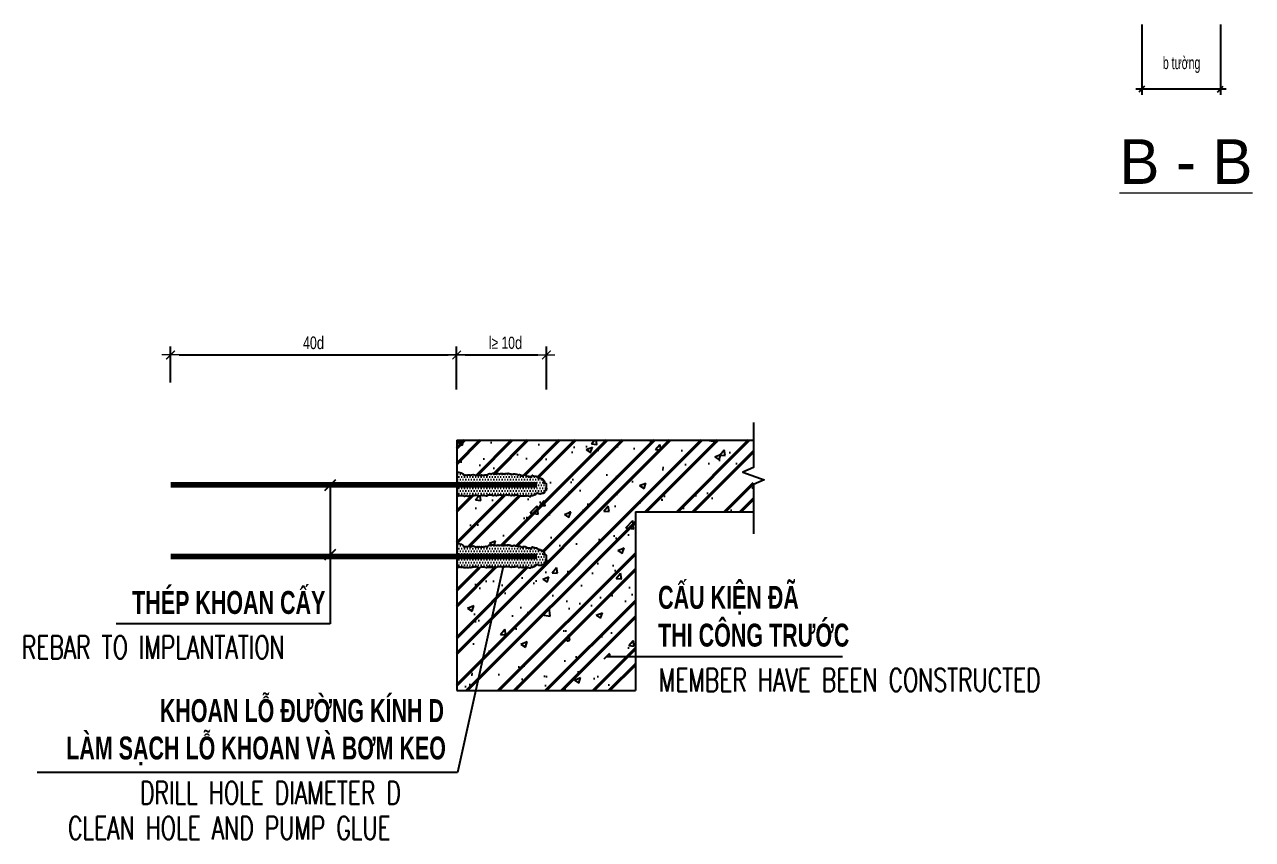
# Model space of a CAD drawing. Header units: millimetres. Extents: x 408913 to 1237273, y -191467 to -86666.
# Drawn here: x 764017 to 785431, y -170064 to -155850 of the extents above; entities that cross this region are included whole.
import ezdxf
from ezdxf.enums import TextEntityAlignment as Align

# ---------------------------------------------------------------- set-up
doc = ezdxf.new("R2010")
doc.units = ezdxf.units.MM
doc.header["$LTSCALE"] = 35
doc.header["$PDMODE"] = 3
for name, color, linetype in [('3', 2, 'Continuous'), ('9', 9, 'Continuous'), ('BORDER', 3, 'Continuous'), ('DIM', 1, 'Continuous'), ('THEP', 4, 'Continuous')]:
    doc.layers.add(name, color=color, linetype=linetype)
for name, color, linetype, lineweight in [('5', 5, 'Continuous', 40), ('NDC_S_DIM', 1, 'Continuous', 9), ('NDC_S_ENG TEXT', 2, 'Continuous', 9), ('NDC_S_REBAR', 4, 'Continuous', 35), ('NDC_S_VN TEXT', 7, 'Continuous', 9)]:
    doc.layers.add(name, color=color, linetype=linetype, lineweight=lineweight)
doc.styles.add('Arial', font='arial.ttf', dxfattribs={"width": 0.6})
doc.styles.add('AUDIT_D_180319155038-0', font='', dxfattribs={"width": 0.95})
doc.styles.add('AVANTH', font='')
doc.styles.add('NDC_DIM', font='', dxfattribs={"width": 0.75})
doc.styles.add('NDC_ROMANS', font='romans.shx', dxfattribs={"width": 0.8})
doc.styles.get('AUDIT_D_180319155038-0').set_extended_font_data('.VnAvantH')
doc.styles.get('AVANTH').set_extended_font_data('.VnAvantH', bold=True)
doc.styles.get('NDC_DIM').set_extended_font_data('Dotum')
doc.dimstyles.new('1-25', dxfattribs={"dimtxt": 220, "dimasz": 100, "dimexe": 100, "dimexo": 0, "dimgap": 80, "dimtad": 1, "dimdec": 0, "dimlfac": 0.25, "dimzin": 9, "dimdsep": 46, "dimtxsty": 'Arial', "dimblk": 'OBLIQUE', "dimcen": 100, "dimdle": 100, "dimclrd": 8, "dimclre": 8, "dimclrt": 3, "dimadec": 0, "dimazin": 0, "dimtfac": 1, "dimtdec": 0, "dimtofl": 0, "dimtmove": 2, "dimatfit": 3, "dimldrblk": 'OBLIQUE', "dimfxl": 1, "dimtolj": 1, "dimtzin": 9, "dimarcsym": 0})
doc.dimstyles.new('NDC_dim_100', dxfattribs={"dimscale": 100, "dimtxt": 2.2, "dimasz": 1.5, "dimexe": 1.5, "dimexo": 2.5, "dimgap": 1, "dimtad": 1, "dimdec": 0, "dimzin": 0, "dimdsep": 46, "dimtxsty": 'NDC_DIM', "dimblk": 'DIMMARK', "dimcen": 0.09, "dimdle": 1.2, "dimclrd": 1, "dimclre": 1, "dimclrt": 3, "dimadec": 0, "dimazin": 0, "dimtfac": 1, "dimtdec": 0, "dimtix": 1, "dimtofl": 0, "dimtmove": 0, "dimatfit": 3, "dimfxl": 6, "dimfxlon": 1, "dimtolj": 1, "dimtzin": 0, "dimarcsym": 0})

# ---------------------------------------------------------------- blocks, each defined once
blk = doc.blocks.new('_Oblique')
at = {"color": 0, "linetype": 'ByBlock', "lineweight": -2}
blk.add_line((-0.5, -0.5), (0.5, 0.5), dxfattribs=at)
blk = doc.blocks.new('*D558')
at = {"layer": '9', "color": 8, "linetype": 'ByBlock', "lineweight": -2, "transparency": 16777216}
for p, q in [((783500, -155850), (783500, -157077)), ((784872, -155850), (784872, -157077)), ((784972, -156977), (783400, -156977))]:
    blk.add_line(p, q, dxfattribs=at)
at = {"layer": 'DEFPOINTS', "color": 0, "linetype": 'ByBlock', "transparency": 16777216}
for p in [(783500, -155850), (784872, -155850), (783500, -156977)]:
    blk.add_point(p, dxfattribs=at)
at = {"layer": '9', "color": 8, "linetype": 'ByBlock', "lineweight": -2, "transparency": 16777216, "xscale": 100, "yscale": 100, "zscale": 100, "rotation": 180}
blk.add_blockref('_Oblique', (783500, -156977), dxfattribs=at)
at = {"layer": '9', "color": 8, "linetype": 'ByBlock', "lineweight": -2, "transparency": 16777216, "xscale": 100, "yscale": 100, "zscale": 100}
blk.add_blockref('_Oblique', (784872, -156977), dxfattribs=at)
at = {"layer": '9', "color": 3, "linetype": 'ByBlock', "transparency": 16777216, "insert": (784196, -156551), "char_height": 220, "attachment_point": 5, "style": 'Arial'}
blk.add_mtext('\\A1;b {\\f.VnArial|b0|i0|c0|p34;t\xadêng}', dxfattribs=at)
blk = doc.blocks.new('DIMMARK')
at = {"layer": 'NDC_S_DIM', "color": 1}
blk.add_line((-1.5, 0), (1, 0), dxfattribs=at)
at = {"layer": 'NDC_S_DIM', "color": 2, "const_width": 0.15}
blk.add_lwpolyline([(-0.5, -0.5), (0.5, 0.5)], dxfattribs=at)
blk = doc.blocks.new('*D582')
at = {"layer": 'DEFPOINTS', "color": 0, "transparency": 16777216}
for p in [(771553, -161614), (766563, -162342), (771553, -162342)]:
    blk.add_point(p, dxfattribs=at)
at = {"layer": 'DIM', "color": 1, "lineweight": -2, "transparency": 16777216}
for p, q in [((766563, -162092), (766563, -161464)), ((766713, -161614), (771403, -161614)), ((771553, -162092), (771553, -161464))]:
    blk.add_line(p, q, dxfattribs=at)
at = {"layer": 'DIM', "color": 1, "lineweight": -2, "transparency": 16777216, "xscale": 150, "yscale": 150, "zscale": 150, "rotation": 180}
blk.add_blockref('DIMMARK', (766563, -161614), dxfattribs=at)
at = {"layer": 'DIM', "color": 1, "lineweight": -2, "transparency": 16777216, "xscale": 150, "yscale": 150, "zscale": 150}
blk.add_blockref('DIMMARK', (771553, -161614), dxfattribs=at)
at = {"layer": 'DIM', "color": 3, "transparency": 16777216, "insert": (769058, -161403), "char_height": 220, "attachment_point": 5, "style": 'NDC_DIM'}
blk.add_mtext('\\A1;40{\\f.VnArial|b0|i0|c0|p34;d}', dxfattribs=at)
blk = doc.blocks.new('*D583')
at = {"layer": 'DEFPOINTS', "color": 0, "transparency": 16777216}
for p in [(773118, -161614), (771553, -162618), (773118, -162618)]:
    blk.add_point(p, dxfattribs=at)
at = {"layer": 'DIM', "color": 1, "lineweight": -2, "transparency": 16777216}
for p, q in [((771553, -162214), (771553, -161464)), ((771703, -161614), (772968, -161614)), ((773118, -162214), (773118, -161464))]:
    blk.add_line(p, q, dxfattribs=at)
at = {"layer": 'DIM', "color": 1, "lineweight": -2, "transparency": 16777216, "xscale": 150, "yscale": 150, "zscale": 150, "rotation": 180}
blk.add_blockref('DIMMARK', (771553, -161614), dxfattribs=at)
at = {"layer": 'DIM', "color": 1, "lineweight": -2, "transparency": 16777216, "xscale": 150, "yscale": 150, "zscale": 150}
blk.add_blockref('DIMMARK', (773118, -161614), dxfattribs=at)
at = {"layer": 'DIM', "color": 3, "transparency": 16777216, "insert": (772405, -161402), "char_height": 220, "attachment_point": 5, "style": 'NDC_DIM'}
blk.add_mtext('\\A1;l{\\fSymbol|b0|i0|c2|p18;\\H0.9583x;³ 10\\f.VnArial|b0|i0|c0|p34;\\H1.044x;d}', dxfattribs=at)

msp = doc.modelspace()

# ---------------------------------------------------------------- hatches: boundary and pattern name
at = {"layer": '5', "linetype": 'ByBlock'}
h = msp.add_hatch(dxfattribs=at)
h.set_pattern_fill('ANSI32', color=256, scale=1559.516644, style=0)
h.set_pattern_definition([(45, (73951.3, 153134.5), (-413.5293, 413.5293), []), (45, (74227, 153134.5), (-413.5293, 413.5293), [])])
h.paths.add_polyline_path([(771553.3, -163102.4), (771553.3, -163655.7, -0.2799351), (771692.4, -163716.8, -0.5205671), (771738.5, -163716.8, -0.5205671), (771793.9, -163716.8, -0.5205671), (771803.1, -163716.8, -0.5205671), (771876.9, -163716.8, -0.5205671), (771904.6, -163716.8, -0.5205671), (771941.5, -163716.8, -0.5205671), (771969.1, -163716.8, -0.5205671), (772006, -163716.8, -0.5205671), (772033.7, -163716.8, -0.5205671), (772089.1, -163716.8, -0.5205671), (772153.6, -163689.2, -0.5205671), (772162.9, -163689.2, -0.5205671), (772209, -163689.2, -0.5205671), (772227.4, -163689.2, -0.5205671), (772245.9, -163689.2, -0.5205671), (772255.1, -163689.2, -0.5205671), (772292, -163689.2, -0.5205671), (772310.4, -163689.2, -0.5205671), (772338.1, -163689.2, -0.5205671), (772365.8, -163689.2, -0.5205671), (772375, -163689.2, -0.5205671), (772393.5, -163689.2, -0.5205671), (772430.4, -163689.2, -0.5205671), (772476.5, -163689.2, -0.5205671), (772494.9, -163689.2, -0.5205671), (772504.2, -163698.4, -0.5205671), (772513.4, -163698.4, -0.5205671), (772531.8, -163698.4, -0.5205671), (772577.9, -163698.4, -0.5205671), (772596.4, -163698.4, -0.5205671), (772624.1, -163707.6, -0.5205671), (772633.3, -163707.6, -0.5205671), (772688.6, -163726, -0.541068), (772780.9, -163734.7, -0.5205671), (772808.6, -163734.7, -0.5205671), (772827, -163734.7, -0.5205671), (772836.2, -163743.9, -0.42992), (772845.5, -163750.8, -0.7031344), (772923.9, -163727.2, -0.1348937), (772928.5, -163731, -0.5205671), (772956.1, -163740.2, -0.5205671), (772965.4, -163749.4, -0.5205671), (772974.6, -163758.7, -0.5205671), (773002.3, -163767.9, -0.5205671), (773029.9, -163767.9, -0.5205671), (773039.2, -163777.1, -0.5205671), (773057.6, -163786.3, -0.5205671), (773057.6, -163795.5, -0.5205671), (773066.8, -163804.7, -0.5205671), (773076.1, -163804.7, -0.5205671), (773076.1, -163814, -0.4289972), (773080.9, -163846.2, -0.3995829), (773103.7, -163850.8, -0.5205671), (773112.9, -163860, -0.5205671), (773112.9, -163878.5, -0.5205671), (773112.9, -163887.7, -0.5205671), (773112.9, -163906.1, -0.5205671), (773112.9, -163924.6, -0.5205671), (773112.9, -163933.8, -0.4707306), (773115, -163959.7, -0.3365124), (773112.9, -163966.2, -2.0876706), (773104.5, -163968.6, -0.0254026), (773103.7, -163968.5, -0.5205671), (773085.3, -163987, -0.5205671), (773085.3, -163996.2, -0.5205671), (773085.3, -164005.4, -0.5205671), (773076.1, -164014.6, -0.5205671), (773076.1, -164023.8, -0.5205671), (773066.8, -164023.8, -0.5205671), (773048.4, -164023.8, -0.5205671), (773039.2, -164023.8, -0.5205671), (772974.6, -164023.8, -0.5205671), (772965.4, -164023.8, -0.5205671), (772937.7, -164023.8, -0.397651), (772910, -164057.4, -0.5205671), (772891.6, -164057.4, -0.5205671), (772882.3, -164066.6, -0.5205671), (772854.7, -164066.6, -0.5205671), (772790.1, -164066.6, -0.5205671), (772780.9, -164066.6, -0.5205671), (772753.2, -164066.6, -0.5205671), (772716.3, -164066.6, -0.5205671), (772670.2, -164066.6, -0.5390163), (772614.8, -164056.1, -0.5205671), (772605.6, -164056.1, -0.5205671), (772596.4, -164056.1, -0.5205671), (772577.9, -164056.1, -0.5205671), (772531.8, -164056.1, -0.5205671), (772476.5, -164056.1, -0.5205671), (772448.8, -164056.1, -0.5205671), (772430.4, -164056.1, -0.5205671), (772402.7, -164056.1, -0.5205671), (772365.8, -164056.1, -0.5205671), (772328.9, -164056.1, -0.5205671), (772319.7, -164056.1, -0.5205671), (772301.2, -164056.1, -0.5205671), (772273.5, -164056.1, -0.5205671), (772218.2, -164056.1, -0.5205671), (772162.9, -164056.1, -0.5205671), (772144.4, -164056.1, -0.5205671), (772126, -164056.1, -0.5205671), (772116.7, -164056.1, -0.5205671), (772107.5, -164056.1, -0.5365123), (772033.7, -164057.1, -0.5205671), (771987.6, -164057.1, -0.5205671), (771904.6, -164057.1, -0.5205671), (771867.7, -164057.1, -0.5205671), (771840, -164066.3, -0.5205671), (771821.6, -164066.3, -0.5205671), (771775.4, -164066.3, -0.5205671), (771720.1, -164066.3, -0.5205671), (771664.7, -164066.3, -0.5205671), (771646.3, -164066.3, -0.5205671), (771618.6, -164066.3, -0.5205671), (771609.4, -164066.3, -0.5205671), (771600.2, -164066.3, -0.5205671), (771563.3, -164066.3, -0.1201706), (771553.3, -164075.1), (771553.3, -164903.3, -0.2799351), (771692.4, -164964.4, -0.5205671), (771738.5, -164964.4, -0.5205671), (771793.9, -164964.4, -0.5205671), (771803.1, -164964.4, -0.5205671), (771876.9, -164964.4, -0.5205671), (771904.6, -164964.4, -0.5205671), (771941.5, -164964.4, -0.5205671), (771969.1, -164964.4, -0.5205671), (772006, -164964.4, -0.5205671), (772033.7, -164964.4, -0.5205671), (772089.1, -164964.4, -0.5205671), (772153.6, -164936.8, -0.5205671), (772162.9, -164936.8, -0.5205671), (772209, -164936.8, -0.5205671), (772227.4, -164936.8, -0.5205671), (772245.9, -164936.8, -0.5205671), (772255.1, -164936.8, -0.5205671), (772292, -164936.8, -0.5205671), (772310.4, -164936.8, -0.5205671), (772338.1, -164936.8, -0.5205671), (772365.8, -164936.8, -0.5205671), (772375, -164936.8, -0.5205671), (772393.5, -164936.8, -0.5205671), (772430.4, -164936.8, -0.5205671), (772476.5, -164936.8, -0.5205671), (772494.9, -164936.8, -0.520567), (772504.2, -164946, -0.5205671), (772513.4, -164946, -0.5205671), (772531.8, -164946, -0.5205671), (772577.9, -164946, -0.5205671), (772596.4, -164946, -0.5205671), (772624.1, -164955.2, -0.5205671), (772633.3, -164955.2, -0.5205671), (772688.6, -164973.7, -0.541068), (772780.9, -164982.3, -0.5205671), (772808.6, -164982.3, -0.5205671), (772827, -164982.3, -0.5205671), (772836.2, -164991.5, -0.42992), (772845.5, -164998.4, -0.7031344), (772923.9, -164974.8, -0.1348937), (772928.5, -164978.6, -0.5205671), (772956.1, -164987.8, -0.5205671), (772965.4, -164997.1, -0.5205671), (772974.6, -165006.3, -0.5205671), (773002.3, -165015.5, -0.5205671), (773029.9, -165015.5, -0.5205671), (773039.2, -165024.7, -0.5205671), (773057.6, -165033.9, -0.5205671), (773057.6, -165043.1, -0.5205671), (773066.8, -165052.4, -0.5205671), (773076.1, -165052.4, -0.5205671), (773076.1, -165061.6, -0.4289972), (773080.9, -165093.8, -0.3995829), (773103.7, -165098.4, -0.5205671), (773112.9, -165107.7, -0.5205671), (773112.9, -165126.1, -0.5205671), (773112.9, -165135.3, -0.5205671), (773112.9, -165153.7, -0.5205671), (773112.9, -165172.2, -0.5205671), (773112.9, -165181.4, -0.4707306), (773115, -165207.3, -0.3365124), (773112.9, -165213.8, -2.0876706), (773104.5, -165216.2, -0.0254026), (773103.7, -165216.1, -0.5205671), (773085.3, -165234.6, -0.5205671), (773085.3, -165243.8, -0.5205671), (773085.3, -165253, -0.5205671), (773076.1, -165262.2, -0.5205671), (773076.1, -165271.4, -0.5205671), (773066.8, -165271.4, -0.5205671), (773048.4, -165271.4, -0.5205671), (773039.2, -165271.4, -0.5205671), (772974.6, -165271.4, -0.5205671), (772965.4, -165271.4, -0.5205671), (772937.7, -165271.4, -0.397651), (772910, -165305, -0.5205671), (772891.6, -165305, -0.5205671), (772882.3, -165314.2, -0.5205671), (772854.7, -165314.2, -0.5205671), (772790.1, -165314.2, -0.5205671), (772780.9, -165314.2, -0.5205671), (772753.2, -165314.2, -0.5205671), (772716.3, -165314.2, -0.5205671), (772670.2, -165314.2, -0.5390163), (772614.8, -165303.7, -0.5205671), (772605.6, -165303.7, -0.5205671), (772596.4, -165303.7, -0.5205671), (772577.9, -165303.7, -0.5205671), (772531.8, -165303.7, -0.5205671), (772476.5, -165303.7, -0.5205671), (772448.8, -165303.7, -0.5205671), (772430.4, -165303.7, -0.5205671), (772402.7, -165303.7, -0.5205671), (772365.8, -165303.7, -0.5205671), (772328.9, -165303.7, -0.5205671), (772319.7, -165303.7, -0.5205671), (772301.2, -165303.7, -0.5205671), (772273.5, -165303.7, -0.5205671), (772218.2, -165303.7, -0.5205671), (772162.9, -165303.7, -0.5205671), (772144.4, -165303.7, -0.5205671), (772126, -165303.7, -0.5205671), (772116.7, -165303.7, -0.5205671), (772107.5, -165303.7, -0.5365123), (772033.7, -165304.7, -0.5205671), (771987.6, -165304.7, -0.5205671), (771904.6, -165304.7, -0.5205671), (771867.7, -165304.7, -0.5205671), (771840, -165313.9, -0.5205671), (771821.6, -165313.9, -0.5205671), (771775.4, -165313.9, -0.5205671), (771720.1, -165313.9, -0.5205671), (771664.7, -165313.9, -0.5205671), (771646.3, -165313.9, -0.5205671), (771618.6, -165313.9, -0.5205671), (771609.4, -165313.9, -0.5205671), (771600.2, -165313.9, -0.5205671), (771563.3, -165313.9, -0.1201706), (771553.3, -165322.7), (771553.3, -165909.5), (771553.3, -167469), (774672.3, -167469), (774672.3, -164350), (776730.9, -164350), (776730.9, -163726.2), (776546.2, -163659), (776730.9, -163578.8), (776730.9, -163102.4)])
at = {"layer": '9', "linetype": 'ByBlock'}
h = msp.add_hatch(dxfattribs=at)
h.set_pattern_fill('AR-CONC', color=256, scale=155.951664, style=0)
h.set_pattern_definition([(50, (73951.3, 153134.5), (1118.5792, -97.863), [116.9637, -1286.6012]), (355, (73951.3, 153134.5), (-216.385, 1173.0562), [93.571, -1029.281]), (100.4514, (74044.5, 153126.3), (902.195, 1075.1924), [99.4039, -1093.4428]), (46.1842, (73951.3, 153446.4), (1664.3802, -258.1297), [175.4456, -1929.902]), (96.6356, (74090, 153424.9), (1457.622, 1519.153), [149.106, -1640.164]), (351.1842, (73951.3, 153446.4), (1457.621, 1519.154), [140.3565, -1543.9215]), (21, (74107.3, 153368.4), (930.8865, -627.8909), [116.9637, -1286.6012]), (326, (74107.3, 153368.4), (379.4543, 1130.8836), [93.571, -1029.281]), (71.4514, (74184.8, 153316.1), (1310.3412, 502.9917), [99.4039, -1093.4428]), (37.5, (73951.3, 153134.5), (18.9635, 519.1535), [0, -1016.80485, 0, -1044.87615, 0, -1033.1798]), (7.5, (73951.3, 153134.5), (410.26132, 615.09163), [0, -595.73536, 0, -993.4121, 0, -393.77795]), (327.5, (73603.53, 153134.5), (832.50497, -35.1747), [0, -389.87916, 0, -1216.423, 0, -1614.0997]), (317.5, (73447.6, 153134.5), (909.48854, 156.1154), [0, -506.8429, 0, -807.8296, 0, -1146.2447])])
h.paths.add_polyline_path([(771553.3, -163102.4), (771553.3, -163655.7, -0.2799351), (771692.4, -163716.8, -0.5205671), (771738.5, -163716.8, -0.5205671), (771793.9, -163716.8, -0.5205671), (771803.1, -163716.8, -0.5205671), (771876.9, -163716.8, -0.5205671), (771904.6, -163716.8, -0.5205671), (771941.5, -163716.8, -0.5205671), (771969.1, -163716.8, -0.5205671), (772006, -163716.8, -0.5205671), (772033.7, -163716.8, -0.5205671), (772089.1, -163716.8, -0.5205671), (772153.6, -163689.2, -0.5205671), (772162.9, -163689.2, -0.5205671), (772209, -163689.2, -0.5205671), (772227.4, -163689.2, -0.5205671), (772245.9, -163689.2, -0.5205671), (772255.1, -163689.2, -0.5205671), (772292, -163689.2, -0.5205671), (772310.4, -163689.2, -0.5205671), (772338.1, -163689.2, -0.5205671), (772365.8, -163689.2, -0.5205671), (772375, -163689.2, -0.5205671), (772393.5, -163689.2, -0.5205671), (772430.4, -163689.2, -0.5205671), (772476.5, -163689.2, -0.5205671), (772494.9, -163689.2, -0.5205671), (772504.2, -163698.4, -0.5205671), (772513.4, -163698.4, -0.5205671), (772531.8, -163698.4, -0.5205671), (772577.9, -163698.4, -0.5205671), (772596.4, -163698.4, -0.5205671), (772624.1, -163707.6, -0.5205671), (772633.3, -163707.6, -0.5205671), (772688.6, -163726, -0.541068), (772780.9, -163734.7, -0.5205671), (772808.6, -163734.7, -0.5205671), (772827, -163734.7, -0.5205671), (772836.2, -163743.9, -0.42992), (772845.5, -163750.8, -0.7031344), (772923.9, -163727.2, -0.1348937), (772928.5, -163731, -0.5205671), (772956.1, -163740.2, -0.5205671), (772965.4, -163749.4, -0.5205671), (772974.6, -163758.7, -0.5205671), (773002.3, -163767.9, -0.5205671), (773029.9, -163767.9, -0.5205671), (773039.2, -163777.1, -0.5205671), (773057.6, -163786.3, -0.5205671), (773057.6, -163795.5, -0.5205671), (773066.8, -163804.7, -0.5205671), (773076.1, -163804.7, -0.5205671), (773076.1, -163814, -0.4289972), (773080.9, -163846.2, -0.3995829), (773103.7, -163850.8, -0.5205671), (773112.9, -163860, -0.5205671), (773112.9, -163878.5, -0.5205671), (773112.9, -163887.7, -0.5205671), (773112.9, -163906.1, -0.5205671), (773112.9, -163924.6, -0.5205671), (773112.9, -163933.8, -0.4707306), (773115, -163959.7, -0.3365124), (773112.9, -163966.2, -2.0876706), (773104.5, -163968.6, -0.0254026), (773103.7, -163968.5, -0.5205671), (773085.3, -163987, -0.5205671), (773085.3, -163996.2, -0.5205671), (773085.3, -164005.4, -0.5205671), (773076.1, -164014.6, -0.5205671), (773076.1, -164023.8, -0.5205671), (773066.8, -164023.8, -0.5205671), (773048.4, -164023.8, -0.5205671), (773039.2, -164023.8, -0.5205671), (772974.6, -164023.8, -0.5205671), (772965.4, -164023.8, -0.5205671), (772937.7, -164023.8, -0.397651), (772910, -164057.4, -0.5205671), (772891.6, -164057.4, -0.5205671), (772882.3, -164066.6, -0.5205671), (772854.7, -164066.6, -0.5205671), (772790.1, -164066.6, -0.5205671), (772780.9, -164066.6, -0.5205671), (772753.2, -164066.6, -0.5205671), (772716.3, -164066.6, -0.5205671), (772670.2, -164066.6, -0.5390163), (772614.8, -164056.1, -0.5205671), (772605.6, -164056.1, -0.5205671), (772596.4, -164056.1, -0.5205671), (772577.9, -164056.1, -0.5205671), (772531.8, -164056.1, -0.5205671), (772476.5, -164056.1, -0.5205671), (772448.8, -164056.1, -0.5205671), (772430.4, -164056.1, -0.5205671), (772402.7, -164056.1, -0.5205671), (772365.8, -164056.1, -0.5205671), (772328.9, -164056.1, -0.5205671), (772319.7, -164056.1, -0.5205671), (772301.2, -164056.1, -0.5205671), (772273.5, -164056.1, -0.5205671), (772218.2, -164056.1, -0.5205671), (772162.9, -164056.1, -0.5205671), (772144.4, -164056.1, -0.5205671), (772126, -164056.1, -0.5205671), (772116.7, -164056.1, -0.5205671), (772107.5, -164056.1, -0.5365123), (772033.7, -164057.1, -0.5205671), (771987.6, -164057.1, -0.5205671), (771904.6, -164057.1, -0.5205671), (771867.7, -164057.1, -0.5205671), (771840, -164066.3, -0.5205671), (771821.6, -164066.3, -0.5205671), (771775.4, -164066.3, -0.5205671), (771720.1, -164066.3, -0.5205671), (771664.7, -164066.3, -0.5205671), (771646.3, -164066.3, -0.5205671), (771618.6, -164066.3, -0.5205671), (771609.4, -164066.3, -0.5205671), (771600.2, -164066.3, -0.5205671), (771563.3, -164066.3, -0.1201706), (771553.3, -164075.1), (771553.3, -164903.3, -0.2799351), (771692.4, -164964.4, -0.5205671), (771738.5, -164964.4, -0.5205671), (771793.9, -164964.4, -0.5205671), (771803.1, -164964.4, -0.5205671), (771876.9, -164964.4, -0.5205671), (771904.6, -164964.4, -0.5205671), (771941.5, -164964.4, -0.5205671), (771969.1, -164964.4, -0.5205671), (772006, -164964.4, -0.5205671), (772033.7, -164964.4, -0.5205671), (772089.1, -164964.4, -0.5205671), (772153.6, -164936.8, -0.5205671), (772162.9, -164936.8, -0.5205671), (772209, -164936.8, -0.5205671), (772227.4, -164936.8, -0.5205671), (772245.9, -164936.8, -0.5205671), (772255.1, -164936.8, -0.5205671), (772292, -164936.8, -0.5205671), (772310.4, -164936.8, -0.5205671), (772338.1, -164936.8, -0.5205671), (772365.8, -164936.8, -0.5205671), (772375, -164936.8, -0.5205671), (772393.5, -164936.8, -0.5205671), (772430.4, -164936.8, -0.5205671), (772476.5, -164936.8, -0.5205671), (772494.9, -164936.8, -0.520567), (772504.2, -164946, -0.5205671), (772513.4, -164946, -0.5205671), (772531.8, -164946, -0.5205671), (772577.9, -164946, -0.5205671), (772596.4, -164946, -0.5205671), (772624.1, -164955.2, -0.5205671), (772633.3, -164955.2, -0.5205671), (772688.6, -164973.7, -0.541068), (772780.9, -164982.3, -0.5205671), (772808.6, -164982.3, -0.5205671), (772827, -164982.3, -0.5205671), (772836.2, -164991.5, -0.42992), (772845.5, -164998.4, -0.7031344), (772923.9, -164974.8, -0.1348937), (772928.5, -164978.6, -0.5205671), (772956.1, -164987.8, -0.5205671), (772965.4, -164997.1, -0.5205671), (772974.6, -165006.3, -0.5205671), (773002.3, -165015.5, -0.5205671), (773029.9, -165015.5, -0.5205671), (773039.2, -165024.7, -0.5205671), (773057.6, -165033.9, -0.5205671), (773057.6, -165043.1, -0.5205671), (773066.8, -165052.4, -0.5205671), (773076.1, -165052.4, -0.5205671), (773076.1, -165061.6, -0.4289972), (773080.9, -165093.8, -0.3995829), (773103.7, -165098.4, -0.5205671), (773112.9, -165107.7, -0.5205671), (773112.9, -165126.1, -0.5205671), (773112.9, -165135.3, -0.5205671), (773112.9, -165153.7, -0.5205671), (773112.9, -165172.2, -0.5205671), (773112.9, -165181.4, -0.4707306), (773115, -165207.3, -0.3365124), (773112.9, -165213.8, -2.0876706), (773104.5, -165216.2, -0.0254026), (773103.7, -165216.1, -0.5205671), (773085.3, -165234.6, -0.5205671), (773085.3, -165243.8, -0.5205671), (773085.3, -165253, -0.5205671), (773076.1, -165262.2, -0.5205671), (773076.1, -165271.4, -0.5205671), (773066.8, -165271.4, -0.5205671), (773048.4, -165271.4, -0.5205671), (773039.2, -165271.4, -0.5205671), (772974.6, -165271.4, -0.5205671), (772965.4, -165271.4, -0.5205671), (772937.7, -165271.4, -0.397651), (772910, -165305, -0.5205671), (772891.6, -165305, -0.5205671), (772882.3, -165314.2, -0.5205671), (772854.7, -165314.2, -0.5205671), (772790.1, -165314.2, -0.5205671), (772780.9, -165314.2, -0.5205671), (772753.2, -165314.2, -0.5205671), (772716.3, -165314.2, -0.5205671), (772670.2, -165314.2, -0.5390163), (772614.8, -165303.7, -0.5205671), (772605.6, -165303.7, -0.5205671), (772596.4, -165303.7, -0.5205671), (772577.9, -165303.7, -0.5205671), (772531.8, -165303.7, -0.5205671), (772476.5, -165303.7, -0.5205671), (772448.8, -165303.7, -0.5205671), (772430.4, -165303.7, -0.5205671), (772402.7, -165303.7, -0.5205671), (772365.8, -165303.7, -0.5205671), (772328.9, -165303.7, -0.5205671), (772319.7, -165303.7, -0.5205671), (772301.2, -165303.7, -0.5205671), (772273.5, -165303.7, -0.5205671), (772218.2, -165303.7, -0.5205671), (772162.9, -165303.7, -0.5205671), (772144.4, -165303.7, -0.5205671), (772126, -165303.7, -0.5205671), (772116.7, -165303.7, -0.5205671), (772107.5, -165303.7, -0.5365123), (772033.7, -165304.7, -0.5205671), (771987.6, -165304.7, -0.5205671), (771904.6, -165304.7, -0.5205671), (771867.7, -165304.7, -0.5205671), (771840, -165313.9, -0.5205671), (771821.6, -165313.9, -0.5205671), (771775.4, -165313.9, -0.5205671), (771720.1, -165313.9, -0.5205671), (771664.7, -165313.9, -0.5205671), (771646.3, -165313.9, -0.5205671), (771618.6, -165313.9, -0.5205671), (771609.4, -165313.9, -0.5205671), (771600.2, -165313.9, -0.5205671), (771563.3, -165313.9, -0.1201706), (771553.3, -165322.7), (771553.3, -165909.5), (771553.3, -167469), (774672.3, -167469), (774672.3, -164350), (776730.9, -164350), (776730.9, -163726.2), (776546.2, -163659), (776730.9, -163578.8), (776730.9, -163102.4)])
h = msp.add_hatch(dxfattribs=at)
h.set_pattern_fill('DOTS', color=256, scale=779.758322, style=0)
h.set_pattern_definition([(0, (73951.303, 153134.497), (24.3674476, 48.734895), [0, -48.734895])])
h.paths.add_polyline_path([(772209, -163689.2, -0.5205671), (772227.4, -163689.2, -0.5205671), (772245.9, -163689.2, -0.5205671), (772255.1, -163689.2, -0.5205671), (772292, -163689.2, -0.5205671), (772310.4, -163689.2, -0.5205671), (772338.1, -163689.2, -0.5205671), (772365.8, -163689.2, -0.5205671), (772375, -163689.2, -0.5205671), (772393.5, -163689.2, -0.5205671), (772430.4, -163689.2, -0.5205671), (772476.5, -163689.2, -0.5205671), (772494.9, -163689.2, -0.5205671), (772504.2, -163698.4, -0.5205671), (772513.4, -163698.4, -0.5205671), (772531.8, -163698.4, -0.5205671), (772577.9, -163698.4, -0.5205671), (772596.4, -163698.4, -0.5205671), (772624.1, -163707.6, -0.5205671), (772633.3, -163707.6, -0.5205671), (772688.6, -163726, -0.541068), (772780.9, -163734.7, -0.5205671), (772808.6, -163734.7, -0.5205671), (772827, -163734.7, -0.5205671), (772836.2, -163743.9, -0.42992), (772845.5, -163750.8, -0.2945336), (772873.1, -163712.6, -0.5072914), (772873.3, -163721.7, -0.5163564), (772900.8, -163731, -0.5205671), (772910, -163731, -0.5205671), (772928.5, -163731, -0.5205671), (772956.1, -163740.2, -0.5205671), (772965.4, -163749.4, -0.5205671), (772974.6, -163758.7, -0.5205671), (773002.3, -163767.9, -0.5205671), (773029.9, -163767.9, -0.5205671), (773039.2, -163777.1, -0.5205671), (773057.6, -163786.3, -0.5205671), (773057.6, -163795.5, -0.5205671), (773066.8, -163804.7, -0.5205671), (773076.1, -163804.7, -0.5205671), (773076.1, -163814, -0.4289972), (773080.9, -163846.2, -0.3995829), (773103.7, -163850.8, -0.5205671), (773112.9, -163860, -0.5205671), (773112.9, -163878.5, -0.5205671), (773112.9, -163887.7, -0.5205671), (773112.9, -163906.1, -0.5205671), (773112.9, -163924.6, -0.5205671), (773112.9, -163933.8, -0.4707306), (773115, -163959.7, -0.3365124), (773112.9, -163966.2, -2.0876706), (773104.5, -163968.6, -0.0254026), (773103.7, -163968.5, -0.5205671), (773085.3, -163987, -0.5205671), (773085.3, -163996.2, -0.5205671), (773085.3, -164005.4, -0.5205671), (773076.1, -164014.6, -0.5205671), (773076.1, -164023.8, -0.5205671), (773066.8, -164023.8, -0.5205671), (773048.4, -164023.8, -0.5205671), (773039.2, -164023.8, -0.5205671), (772974.6, -164023.8, -0.5205671), (772965.4, -164023.8, -0.5205671), (772937.7, -164023.8, -0.397651), (772910, -164057.4, -0.5205671), (772891.6, -164057.4, -0.5205671), (772882.3, -164066.6, -0.5205671), (772854.7, -164066.6, -0.5205671), (772790.1, -164066.6, -0.5205671), (772780.9, -164066.6, -0.5205671), (772753.2, -164066.6, -0.5205671), (772716.3, -164066.6, -0.5205671), (772670.2, -164066.6, -0.5390163), (772614.8, -164056.1, -0.5205671), (772605.6, -164056.1, -0.5205671), (772596.4, -164056.1, -0.5205671), (772577.9, -164056.1, -0.5205671), (772531.8, -164056.1, -0.5205671), (772476.5, -164056.1, -0.5205671), (772448.8, -164056.1, -0.5205671), (772430.4, -164056.1, -0.5205671), (772402.7, -164056.1, -0.5205671), (772365.8, -164056.1, -0.5205671), (772328.9, -164056.1, -0.5205671), (772319.7, -164056.1, -0.5205671), (772301.2, -164056.1, -0.5205671), (772273.5, -164056.1, -0.5205671), (772218.2, -164056.1, -0.5205671), (772162.9, -164056.1, -0.5205671), (772144.4, -164056.1, -0.5205671), (772126, -164056.1, -0.5205671), (772116.7, -164056.1, -0.5205671), (772107.5, -164056.1, -0.5365123), (772033.7, -164057.1, -0.5205671), (771987.6, -164057.1, -0.5205671), (771904.6, -164057.1, -0.5205671), (771867.7, -164057.1, -0.5205671), (771840, -164066.3, -0.5205671), (771821.6, -164066.3, -0.5205671), (771775.4, -164066.3, -0.5205671), (771720.1, -164066.3, -0.5205671), (771664.7, -164066.3, -0.5205671), (771646.3, -164066.3, -0.5205671), (771618.6, -164066.3, -0.5205671), (771609.4, -164066.3, -0.5205671), (771600.2, -164066.3, -0.5205671), (771563.3, -164066.3, -0.1201706), (771553.3, -164075.1), (771553.3, -163655.7, -0.2799351), (771692.4, -163716.8, -0.5205671), (771738.5, -163716.8, -0.5205671), (771793.9, -163716.8, -0.5205671), (771803.1, -163716.8, -0.5205671), (771876.9, -163716.8, -0.5205671), (771904.6, -163716.8, -0.5205671), (771941.5, -163716.8, -0.5205671), (771969.1, -163716.8, -0.5205671), (772006, -163716.8, -0.5205671), (772033.7, -163716.8, -0.5205671), (772089.1, -163716.8, -0.5205671), (772153.6, -163689.2, -0.5205671), (772162.9, -163689.2, -0.5205671)])
h = msp.add_hatch(dxfattribs=at)
h.set_pattern_fill('DOTS', color=256, scale=779.758322, style=0)
h.set_pattern_definition([(0, (73951.303, 151886.884), (24.3674476, 48.734895), [0, -48.734895])])
h.paths.add_polyline_path([(772873.3, -164969.3, -0.5163564), (772900.8, -164978.6, -0.5205671), (772910, -164978.6, -0.5205671), (772928.5, -164978.6, -0.5205671), (772956.1, -164987.8, -0.5205671), (772965.4, -164997.1, -0.5205671), (772974.6, -165006.3, -0.5205671), (773002.3, -165015.5, -0.5205671), (773029.9, -165015.5, -0.5205671), (773039.2, -165024.7, -0.5205671), (773057.6, -165033.9, -0.5205671), (773057.6, -165043.1, -0.5205671), (773066.8, -165052.4, -0.5205671), (773076.1, -165052.4, -0.5205671), (773076.1, -165061.6, -0.4289972), (773080.9, -165093.8, -0.3995829), (773103.7, -165098.4, -0.5205671), (773112.9, -165107.7, -0.5205671), (773112.9, -165126.1, -0.5205671), (773112.9, -165135.3, -0.5205671), (773112.9, -165153.7, -0.5205671), (773112.9, -165172.2, -0.5205671), (773112.9, -165181.4, -0.4707306), (773115, -165207.3, -0.3365124), (773112.9, -165213.8, -0.5205671), (773112.9, -165223, -0.2556924), (773108.2, -165215.6, -0.1435563), (773103.7, -165216.1, -0.5205671), (773085.3, -165234.6, -0.5205671), (773085.3, -165243.8, -0.5205671), (773085.3, -165253, -0.5205671), (773076.1, -165262.2, -0.5205671), (773076.1, -165271.4, -0.5205671), (773066.8, -165271.4, -0.5205671), (773048.4, -165271.4, -0.5205671), (773039.2, -165271.4, -0.5205671), (772974.6, -165271.4, -0.5205671), (772965.4, -165271.4, -0.5205671), (772937.7, -165271.4, -0.397651), (772910, -165305, -0.5205671), (772891.6, -165305, -0.5205671), (772882.3, -165314.2, -0.5205671), (772854.7, -165314.2, -0.5205671), (772790.1, -165314.2, -0.5205671), (772780.9, -165314.2, -0.5205671), (772753.2, -165314.2, -0.5205671), (772716.3, -165314.2, -0.5205671), (772670.2, -165314.2, -0.5390163), (772614.8, -165303.7, -0.5205671), (772605.6, -165303.7, -0.5205671), (772596.4, -165303.7, -0.5205671), (772577.9, -165303.7, -0.5205671), (772531.8, -165303.7, -0.5205671), (772476.5, -165303.7, -0.5205671), (772448.8, -165303.7, -0.5205671), (772430.4, -165303.7, -0.5205671), (772402.7, -165303.7, -0.5205671), (772365.8, -165303.7, -0.5205671), (772328.9, -165303.7, -0.5205671), (772319.7, -165303.7, -0.5205671), (772301.2, -165303.7, -0.5205671), (772273.5, -165303.7, -0.5205671), (772218.2, -165303.7, -0.5205671), (772162.9, -165303.7, -0.5205671), (772144.4, -165303.7, -0.5205671), (772126, -165303.7, -0.5205671), (772116.7, -165303.7, -0.5205671), (772107.5, -165303.7, -0.5365123), (772033.7, -165304.7, -0.5205671), (771987.6, -165304.7, -0.5205671), (771904.6, -165304.7, -0.5205671), (771867.7, -165304.7, -0.5205671), (771840, -165313.9, -0.5205671), (771821.6, -165313.9, -0.5205671), (771775.4, -165313.9, -0.5205671), (771720.1, -165313.9, -0.5205671), (771664.7, -165313.9, -0.5205671), (771646.3, -165313.9, -0.5205671), (771618.6, -165313.9, -0.5205671), (771609.4, -165313.9, -0.5205671), (771600.2, -165313.9, -0.5205671), (771563.3, -165313.9, -0.1201706), (771553.3, -165322.7), (771553.3, -164903.3, -0.2799351), (771692.4, -164964.4, -0.5205671), (771738.5, -164964.4, -0.5205671), (771793.9, -164964.4, -0.5205671), (771803.1, -164964.4, -0.5205671), (771876.9, -164964.4, -0.5205671), (771904.6, -164964.4, -0.5205671), (771941.5, -164964.4, -0.5205671), (771969.1, -164964.4, -0.5205671), (772006, -164964.4, -0.5205671), (772033.7, -164964.4, -0.5205671), (772089.1, -164964.4, -0.5205671), (772153.6, -164936.8, -0.5205671), (772162.9, -164936.8, -0.5205671), (772209, -164936.8, -0.5205671), (772227.4, -164936.8, -0.5205671), (772245.9, -164936.8, -0.5205671), (772255.1, -164936.8, -0.5205671), (772292, -164936.8, -0.5205671), (772310.4, -164936.8, -0.5205671), (772338.1, -164936.8, -0.5205671), (772365.8, -164936.8, -0.5205671), (772375, -164936.8, -0.5205671), (772393.5, -164936.8, -0.5205671), (772430.4, -164936.8, -0.5205671), (772476.5, -164936.8, -0.5205671), (772494.9, -164936.8, -0.5205671), (772504.2, -164946, -0.5205671), (772513.4, -164946, -0.5205671), (772531.8, -164946, -0.5205671), (772577.9, -164946, -0.5205671), (772596.4, -164946, -0.5205671), (772624.1, -164955.2, -0.5205671), (772633.3, -164955.2, -0.5205671), (772688.6, -164973.7, -0.541068), (772780.9, -164982.3, -0.5205671), (772808.6, -164982.3, -0.5205671), (772827, -164982.3, -0.5205671), (772836.2, -164991.5, -0.42992), (772845.5, -164998.4, -0.2945336), (772873.1, -164960.2, -0.5072914)])

# ---------------------------------------------------------------- linework, layer by layer
at = {"layer": '3'}
for p, q in [((771553.3, -163102.4), (776730.9, -163102.4)), ((771553.3, -163102.4), (771553.3, -167469)), ((774672.3, -164350), (776730.9, -164350)), ((774672.3, -164350), (774672.3, -167469))]:
    msp.add_line(p, q, dxfattribs=at)
at = {"layer": '9', "linetype": 'ByBlock'}
for p, q in [((769347.9, -163881.2), (769347.9, -166304.3)), ((772365.8, -165303.7), (771567.8, -168899.3)), ((769347.9, -166304.3), (765613.7, -166304.3)), ((771567.8, -168899.3), (764234.8, -168899.3))]:
    msp.add_line(p, q, dxfattribs=at)
for points in [[(771553.3, -163655.7, -0.2799351), (771692.4, -163716.8, -0.5205671), (771738.5, -163716.8, -0.5205671), (771793.9, -163716.8, -0.5205671), (771803.1, -163716.8, -0.5205671), (771876.9, -163716.8, -0.5205671), (771904.6, -163716.8, -0.5205671), (771941.5, -163716.8, -0.5205671), (771969.1, -163716.8, -0.5205671), (772006, -163716.8, -0.5205671), (772033.7, -163716.8, -0.5205671), (772089.1, -163716.8, -0.5205671), (772153.6, -163689.2, -0.5205671), (772162.9, -163689.2, -0.5205671), (772209, -163689.2, -0.5205671), (772227.4, -163689.2, -0.5205671), (772245.9, -163689.2, -0.5205671), (772255.1, -163689.2, -0.5205671), (772292, -163689.2, -0.5205671), (772310.4, -163689.2, -0.5205671), (772338.1, -163689.2, -0.5205671), (772365.8, -163689.2, -0.5205671), (772375, -163689.2, -0.5205671), (772393.5, -163689.2, -0.5205671), (772430.4, -163689.2, -0.5205671), (772476.5, -163689.2, -0.5205671), (772494.9, -163689.2, -0.5205671), (772504.2, -163698.4, -0.5205671), (772513.4, -163698.4, -0.5205671), (772531.8, -163698.4, -0.5205671), (772577.9, -163698.4, -0.5205671), (772596.4, -163698.4, -0.5205671), (772624.1, -163707.6, -0.5205671), (772633.3, -163707.6, -0.5205671), (772688.6, -163726, -0.541068), (772780.9, -163734.7, -0.5205671), (772808.6, -163734.7, -0.5205671), (772827, -163734.7, -0.5205671), (772836.2, -163743.9, -0.5205671), (772845.4, -163753.1, -0.309252), (772873.1, -163712.6, -0.5205671), (772873.1, -163721.8, -0.5205671), (772900.8, -163731, -0.5205671), (772910, -163731, -0.5205671), (772928.5, -163731, -0.5205671), (772956.1, -163740.2, -0.5205671), (772965.4, -163749.4, -0.5205671), (772974.6, -163758.7, -0.5205671), (773002.3, -163767.9, -0.5205671), (773029.9, -163767.9, -0.5205671), (773039.2, -163777.1, -0.5205671), (773057.6, -163786.3, -0.5205671), (773057.6, -163795.5, -0.5205671), (773066.8, -163804.7, -0.5205671), (773076.1, -163804.7, -0.5205671), (773076.1, -163814, -0.5205671), (773076.1, -163850.8, -0.5205671), (773103.7, -163850.8, -0.5205671), (773112.9, -163860, -0.5205671), (773112.9, -163878.5, -0.5205671), (773112.9, -163887.7, -0.5205671), (773112.9, -163906.1, -0.5205671), (773112.9, -163924.6, -0.5205671), (773112.9, -163933.8, -0.5205671), (773112.9, -163961.4, -0.7015937), (773112.9, -163947.7, -0.5205671), (773112.9, -163957, -0.5205671), (773112.9, -163966.2, -0.5205671), (773112.9, -163975.4, -0.596434), (773112.9, -163959.3, -0.5205671), (773103.7, -163968.5, -0.5205671), (773085.3, -163987, -0.5205671), (773085.3, -163996.2, -0.5205671), (773085.3, -164005.4, -0.5205671), (773076.1, -164014.6, -0.5205671), (773076.1, -164023.8, -0.5205671), (773066.8, -164023.8, -0.5205671), (773048.4, -164023.8, -0.5205671), (773039.2, -164023.8, -0.5205671), (772974.6, -164023.8, -0.5205671), (772965.4, -164023.8, -0.5205671), (772937.7, -164023.8, -0.397651), (772910, -164057.4, -0.5205671), (772891.6, -164057.4, -0.5205671), (772882.3, -164066.6, -0.5205671), (772854.7, -164066.6, -0.5205671), (772790.1, -164066.6, -0.5205671), (772780.9, -164066.6, -0.5205671), (772753.2, -164066.6, -0.5205671), (772716.3, -164066.6, -0.5205671), (772670.2, -164066.6, -0.5390163), (772614.8, -164056.1, -0.5205671), (772605.6, -164056.1, -0.5205671), (772596.4, -164056.1, -0.5205671), (772577.9, -164056.1, -0.5205671), (772531.8, -164056.1, -0.5205671), (772476.5, -164056.1, -0.5205671), (772448.8, -164056.1, -0.5205671), (772430.4, -164056.1, -0.5205671), (772402.7, -164056.1, -0.5205671), (772365.8, -164056.1, -0.5205671), (772328.9, -164056.1, -0.5205671), (772319.7, -164056.1, -0.5205671), (772301.2, -164056.1, -0.5205671), (772273.5, -164056.1, -0.5205671), (772218.2, -164056.1, -0.5205671), (772162.9, -164056.1, -0.5205671), (772144.4, -164056.1, -0.5205671), (772126, -164056.1, -0.5205671), (772116.7, -164056.1, -0.5205671), (772107.5, -164056.1, -0.5365123), (772033.7, -164057.1, -0.5205671), (771987.6, -164057.1, -0.5205671), (771904.6, -164057.1, -0.5205671), (771867.7, -164057.1, -0.5205671), (771840, -164066.3, -0.5205671), (771821.6, -164066.3, -0.5205671), (771775.4, -164066.3, -0.5205671), (771720.1, -164066.3, -0.5205671), (771664.7, -164066.3, -0.5205671), (771646.3, -164066.3, -0.5205671), (771618.6, -164066.3, -0.5205671), (771609.4, -164066.3, -0.5205671), (771600.2, -164066.3, -0.5205671), (771563.3, -164066.3, -0.1201706), (771553.3, -164075.1, -0.1201706)], [(771553.3, -164903.3, -0.2799351), (771692.4, -164964.4, -0.5205671), (771738.5, -164964.4, -0.5205671), (771793.9, -164964.4, -0.5205671), (771803.1, -164964.4, -0.5205671), (771876.9, -164964.4, -0.5205671), (771904.6, -164964.4, -0.5205671), (771941.5, -164964.4, -0.5205671), (771969.1, -164964.4, -0.5205671), (772006, -164964.4, -0.5205671), (772033.7, -164964.4, -0.5205671), (772089.1, -164964.4, -0.5205671), (772153.6, -164936.8, -0.5205671), (772162.9, -164936.8, -0.5205671), (772209, -164936.8, -0.5205671), (772227.4, -164936.8, -0.5205671), (772245.9, -164936.8, -0.5205671), (772255.1, -164936.8, -0.5205671), (772292, -164936.8, -0.5205671), (772310.4, -164936.8, -0.5205671), (772338.1, -164936.8, -0.5205671), (772365.8, -164936.8, -0.5205671), (772375, -164936.8, -0.5205671), (772393.5, -164936.8, -0.5205671), (772430.4, -164936.8, -0.5205671), (772476.5, -164936.8, -0.5205671), (772494.9, -164936.8, -0.5205671), (772504.2, -164946, -0.5205671), (772513.4, -164946, -0.5205671), (772531.8, -164946, -0.5205671), (772577.9, -164946, -0.5205671), (772596.4, -164946, -0.5205671), (772624.1, -164955.2, -0.5205671), (772633.3, -164955.2, -0.5205671), (772688.6, -164973.7, -0.541068), (772780.9, -164982.3, -0.5205671), (772808.6, -164982.3, -0.5205671), (772827, -164982.3, -0.5205671), (772836.2, -164991.5, -0.5205671), (772845.4, -165000.7, -0.309252), (772873.1, -164960.2, -0.5205671), (772873.1, -164969.4, -0.5205671), (772900.8, -164978.6, -0.5205671), (772910, -164978.6, -0.5205671), (772928.5, -164978.6, -0.5205671), (772956.1, -164987.8, -0.5205671), (772965.4, -164997.1, -0.5205671), (772974.6, -165006.3, -0.5205671), (773002.3, -165015.5, -0.5205671), (773029.9, -165015.5, -0.5205671), (773039.2, -165024.7, -0.5205671), (773057.6, -165033.9, -0.5205671), (773057.6, -165043.1, -0.5205671), (773066.8, -165052.4, -0.5205671), (773076.1, -165052.4, -0.5205671), (773076.1, -165061.6, -0.5205671), (773076.1, -165098.4, -0.5205671), (773103.7, -165098.4, -0.5205671), (773112.9, -165107.7, -0.5205671), (773112.9, -165126.1, -0.5205671), (773112.9, -165135.3, -0.5205671), (773112.9, -165153.7, -0.5205671), (773112.9, -165172.2, -0.5205671), (773112.9, -165181.4, -0.5205671), (773112.9, -165209, -0.7015937), (773112.9, -165195.4, -0.5205671), (773112.9, -165204.6, -0.5205671), (773112.9, -165213.8, -0.5205671), (773112.9, -165223, -0.596434), (773112.9, -165206.9, -0.5205671), (773103.7, -165216.1, -0.5205671), (773085.3, -165234.6, -0.5205671), (773085.3, -165243.8, -0.5205671), (773085.3, -165253, -0.5205671), (773076.1, -165262.2, -0.5205671), (773076.1, -165271.4, -0.5205671), (773066.8, -165271.4, -0.5205671), (773048.4, -165271.4, -0.5205671), (773039.2, -165271.4, -0.5205671), (772974.6, -165271.4, -0.5205671), (772965.4, -165271.4, -0.5205671), (772937.7, -165271.4, -0.397651), (772910, -165305, -0.5205671), (772891.6, -165305, -0.5205671), (772882.3, -165314.2, -0.5205671), (772854.7, -165314.2, -0.5205671), (772790.1, -165314.2, -0.5205671), (772780.9, -165314.2, -0.5205671), (772753.2, -165314.2, -0.5205671), (772716.3, -165314.2, -0.5205671), (772670.2, -165314.2, -0.5390163), (772614.8, -165303.7, -0.5205671), (772605.6, -165303.7, -0.5205671), (772596.4, -165303.7, -0.5205671), (772577.9, -165303.7, -0.5205671), (772531.8, -165303.7, -0.5205671), (772476.5, -165303.7, -0.5205671), (772448.8, -165303.7, -0.5205671), (772430.4, -165303.7, -0.5205671), (772402.7, -165303.7, -0.5205671), (772365.8, -165303.7, -0.5205671), (772328.9, -165303.7, -0.5205671), (772319.7, -165303.7, -0.5205671), (772301.2, -165303.7, -0.5205671), (772273.5, -165303.7, -0.5205671), (772218.2, -165303.7, -0.5205671), (772162.9, -165303.7, -0.5205671), (772144.4, -165303.7, -0.5205671), (772126, -165303.7, -0.5205671), (772116.7, -165303.7, -0.5205671), (772107.5, -165303.7, -0.5365123), (772033.7, -165304.7, -0.5205671), (771987.6, -165304.7, -0.5205671), (771904.6, -165304.7, -0.5205671), (771867.7, -165304.7, -0.5205671), (771840, -165313.9, -0.5205671), (771821.6, -165313.9, -0.5205671), (771775.4, -165313.9, -0.5205671), (771720.1, -165313.9, -0.5205671), (771664.7, -165313.9, -0.5205671), (771646.3, -165313.9, -0.5205671), (771618.6, -165313.9, -0.5205671), (771609.4, -165313.9, -0.5205671), (771600.2, -165313.9, -0.5205671), (771563.3, -165313.9, -0.1201706), (771553.3, -165322.7, -0.1201706)]]:
    msp.add_lwpolyline(points, format="xyb", dxfattribs=at)
at = {"layer": 'BORDER'}
for p, q in [((771553.3, -163205.3), (771553.3, -164764.8)), ((771553.3, -167469), (774672.3, -167469))]:
    msp.add_line(p, q, dxfattribs=at)
at = {"layer": 'DIM', "ltscale": 0.5}
msp.add_lwpolyline([(776730.9, -162790.5), (776730.9, -163578.8), (776546.2, -163659), (776915.5, -163793.4), (776730.9, -163873.6), (776730.9, -164730.8)], dxfattribs=at)
at = {"layer": 'NDC_S_REBAR', "linetype": 'ByBlock', "const_width": 99.8}
for points in [[(766562.8, -163881.2), (772956.8, -163881.2)], [(766562.8, -165128.8), (772956.8, -165128.8)]]:
    msp.add_lwpolyline(points, dxfattribs=at)
at = {"layer": 'THEP', "color": 7}
for p, q in [((769251.5, -163975.3), (769444.3, -163787.2)), ((769251.5, -165186.8), (769444.3, -164998.7))]:
    msp.add_line(p, q, dxfattribs=at)

# ---------------------------------------------------------------- texts
at = {"layer": 'NDC_S_ENG TEXT', "style": 'NDC_ROMANS', "width": 0.7}
for s, p in [('REBAR TO IMPLANTATION', (763969.4, -166712.5)), ('MEMBER HAVE BEEN CONSTRUCTED', (775078.2, -167282.3)), ('DRILL HOLE DIAMETER D', (766031.4, -169251.5)), ('CLEAN HOLE AND PUMP GLUE', (764774.8, -169864.2))]:
    msp.add_text(s, height=400, dxfattribs=at).set_placement(p, align=Align.MIDDLE_LEFT)
at = {"layer": 'NDC_S_VN TEXT', "color": 0, "style": 'AUDIT_D_180319155038-0'}
msp.add_text('%%Ub - b', height=779.76, dxfattribs=at).set_placement((784272.5, -158240.6), align=Align.MIDDLE)
at = {"layer": 'NDC_S_VN TEXT', "color": 0, "style": 'AVANTH', "width": 0.7}
for s, p in [('cÊu kiÖn ®·', (775066, -166041.1)), ('thÐp khoan cÊy', (765893.6, -166130.3)), ('thi c«ng tr\xadíc', (775066, -166700)), ('khoan lç ®\xadêng kÝnh d', (766375.9, -168016.9)), ('lµm s¹ch lç khoan vµ b¬m keo', (764743.8, -168669.2))]:
    msp.add_text(s, height=400, dxfattribs=at).set_placement(p)

# ---------------------------------------------------------------- dimensions: what is measured, and where the dimension line sits
at = {"layer": '9', "linetype": 'ByBlock'}
dim = msp.add_linear_dim(base=(783499.6, -156976.5), p1=(784872, -155850.3), p2=(783499.6, -155850.3), text='b {\\f.VnArial|b0|i0|c0|p34;t\xadêng}', dimstyle='1-25', dxfattribs=at)
dim.commit()
dim.dimension.update_dxf_attribs({"geometry": '*D558', "text_midpoint": (784196.5, -156551.1), "dimtype": 160})
at = {"layer": 'DIM'}
dim = msp.add_linear_dim(base=(773117.7, -161614.5), p1=(771553.3, -162618.1), p2=(773117.7, -162618.1), angle=180, text='l{\\fSymbol|b0|i0|c2|p18;\\H0.9583x;³ 10\\f.VnArial|b0|i0|c0|p34;\\H1.044x;d}', dimstyle='NDC_dim_100', dxfattribs=at)
dim.commit()
dim.dimension.update_dxf_attribs({"geometry": '*D583', "text_midpoint": (772404.5, -161614.5), "dimtype": 160})
dim = msp.add_aligned_dim(p1=(766562.8, -162342), p2=(771553.3, -162342), distance=727.5, text='40{\\f.VnArial|b0|i0|c0|p34;d}', dimstyle='NDC_dim_100', dxfattribs=at)
dim.commit()
dim.dimension.update_dxf_attribs({"geometry": '*D582', "text_midpoint": (769058, -161402.7)})

# ---------------------------------------------------------------- leaders
at = {"layer": '3', "linetype": 'ByBlock'}
msp.add_leader([(774168.8, -166870.6), (778283.2, -166870.6)], dimstyle='1-25', override={"dimgap": 50, "dimtad": 0, "dimfxl": 0}, dxfattribs=at)

doc.saveas('drawing.dxf')
